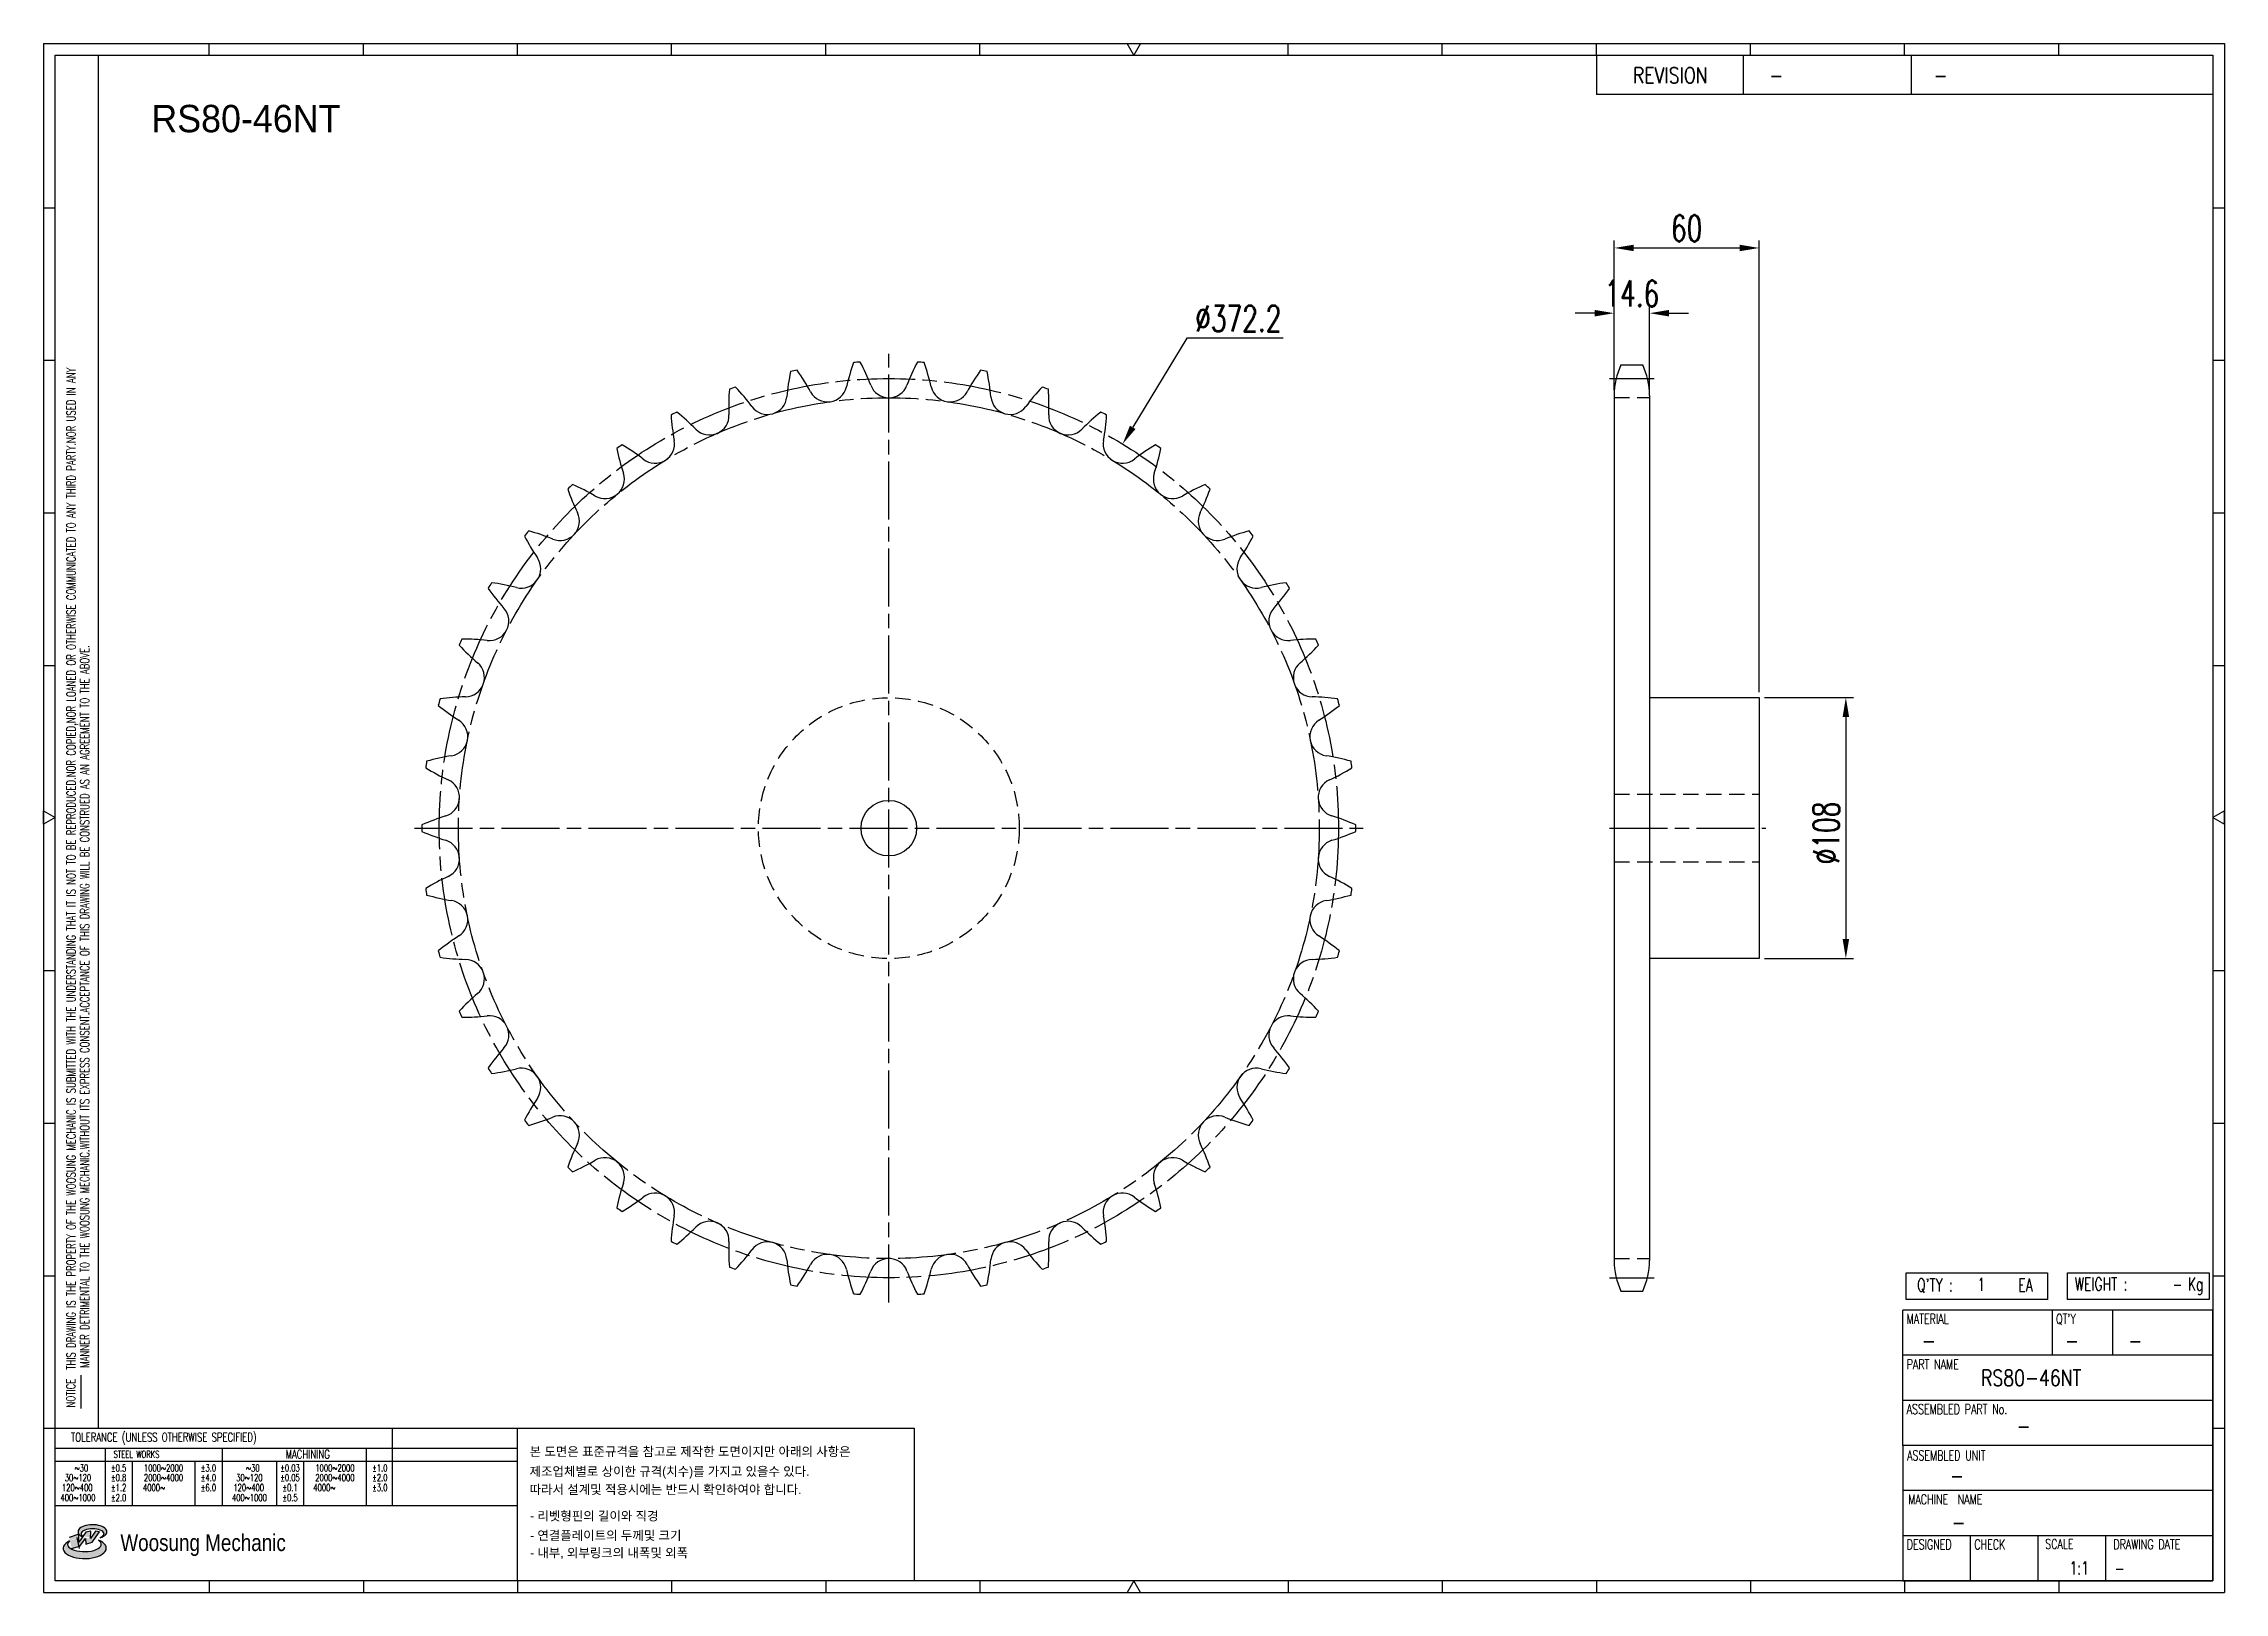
# Model space of a CAD drawing. Header units: millimetres. Extents: x 26815 to 27718, y 34 to 675.
import ezdxf
from ezdxf.enums import TextEntityAlignment as Align

# ---------------------------------------------------------------- set-up
doc = ezdxf.new("R2010")
doc.units = ezdxf.units.MM
for name, pattern in [('AM_ISO08W050', [18, 12, -1.5, 3, -1.5]), ('AM_ISO08W050x2', [9, 6, -0.75, 1.5, -0.75]), ('HIDDEN', [9.525, 6.35, -3.175])]:
    doc.linetypes.add(name, pattern=pattern)
doc.layers.get('Defpoints').update_dxf_attribs({"color": 80})
doc.layers.add('CL2', color=4, linetype='AM_ISO08W050', lineweight=25)
for name, color, linetype in [('HL', 2, 'HIDDEN'), ('LOGO', 7, 'Continuous'), ('S-DIM', 7, 'Continuous'), ('TITLE', 7, 'Continuous')]:
    doc.layers.add(name, color=color, linetype=linetype)
doc.styles.add('HAN', font='ROMANS.shx', dxfattribs={"width": 0.7, "bigfont": 'whgtxt.shx'})
doc.styles.add('HKD_ST2', font='romans.shx', dxfattribs={"width": 0.7, "height": 4, "bigfont": '@extfont2.shx'})
doc.styles.add('HSG', font='SIMPLEX.shx', dxfattribs={"width": 0.7, "bigfont": 'HSG.shx'})
doc.styles.add('MtXpl_', font='Gulim.ttf')
doc.styles.add('SLDTEXTSTYLE4', font='arial.ttf', dxfattribs={"width": 0.8})
doc.dimstyles.new('APP23', dxfattribs={"dimscale": 4.5, "dimtxt": 2.4, "dimasz": 1.8, "dimexe": 0.7, "dimexo": 0.5, "dimgap": 0.6, "dimtad": 1, "dimtoh": 1, "dimdec": 1, "dimrnd": 0.01, "dimzin": 9, "dimdsep": 46, "dimtxsty": 'HSG', "dimcen": 0, "dimclrd": 1, "dimclre": 1, "dimclrt": 256, "dimazin": 2, "dimtp": 1, "dimtm": 1, "dimtfac": 0.5, "dimtdec": 1, "dimtix": 1, "dimtofl": 0, "dimtmove": 0, "dimatfit": 3, "dimfxl": 0, "dimtvp": 1, "dimtolj": 2, "dimlwd": -1, "dimlwe": -1, "dimarcsym": 0})

# ---------------------------------------------------------------- blocks, each defined once
blk = doc.blocks.new('MASTER')
at = {"layer": 'LOGO'}
h = blk.add_hatch(color=10, dxfattribs=at)
h.paths.add_polyline_path([(1.544, 35.177), (1.554, 34.966), (1.779, 35.034), (2.054, 35.422), (1.908, 35.446), (1.728, 35.167), (1.741, 35.439), (1.547, 35.405), (1.292, 35.041), (1.295, 35.33), (0.943, 35.208), (1.03, 34.8), (1.336, 34.885)])
edge = h.paths.add_edge_path()
edge.add_ellipse((1.795, 35.421), major_axis=(-0.53, 0), ratio=0.487785, start_angle=122.36065, end_angle=403.39574)
edge.add_line((1.411, 35.244), (1.419, 35.261))
edge.add_ellipse((1.798, 35.344), major_axis=(-0.423, 0), ratio=0.444396, start_angle=131.58977, end_angle=386.19408, ccw=False)
edge = h.paths.add_edge_path()
edge.add_ellipse((1.512, 34.815), major_axis=(-0.793, 0), ratio=0.480113, start_angle=314.67633, end_angle=590.85213)
edge.add_ellipse((1.501, 34.958), major_axis=(-0.62, 0), ratio=0.43311, start_angle=331.7024, end_angle=574.42495, ccw=False)
at = {"color": 140}
for p, q in [((0, 90.118), (80.15, 90.118)), ((0, 90.118), (0, 33.191)), ((80.15, 90.118), (80.15, 33.191)), ((57.068, 89.693), (57.068, 88.246)), ((62.47, 89.693), (62.47, 88.246)), ((68.635, 89.693), (68.635, 88.246)), ((79.725, 88.246), (57.068, 88.246)), ((68.449, 43.961), (68.449, 44.936)), ((68.449, 44.936), (73.654, 44.936)), ((73.654, 44.936), (73.654, 43.961)), ((74.39, 43.961), (74.39, 44.936)), ((74.39, 44.936), (79.595, 44.936)), ((79.595, 44.936), (79.595, 43.961)), ((68.336, 38.59), (68.336, 43.563)), ((79.725, 43.563), (68.336, 43.563)), ((73.654, 43.961), (68.449, 43.961)), ((73.827, 43.563), (73.827, 41.905)), ((79.595, 43.961), (74.39, 43.961)), ((76.037, 43.563), (76.037, 41.905)), ((79.725, 38.59), (79.725, 43.563)), ((79.725, 41.905), (68.336, 41.905)), ((79.725, 40.248), (68.336, 40.248)), ((68.336, 38.59), (68.336, 33.616)), ((79.725, 38.59), (68.336, 38.59)), ((79.725, 33.616), (79.725, 38.59)), ((79.725, 36.932), (68.336, 36.932)), ((79.725, 35.274), (68.336, 35.274)), ((70.822, 33.616), (70.822, 35.274)), ((73.309, 33.616), (73.309, 35.274)), ((75.796, 33.616), (75.796, 35.274)), ((0, 33.191), (80.15, 33.191)), ((68.336, 33.616), (79.725, 33.616))]:
    blk.add_line(p, q, dxfattribs=at)
for p, q in [((6.089, 89.693), (6.089, 90.118)), ((11.753, 89.693), (11.753, 90.118)), ((17.418, 89.693), (17.418, 90.118)), ((23.082, 89.693), (23.082, 90.118)), ((28.746, 89.693), (28.746, 90.118)), ((34.411, 89.693), (34.411, 90.118)), ((45.739, 89.693), (45.739, 90.118)), ((51.404, 89.693), (51.404, 90.118)), ((57.068, 89.693), (57.068, 90.118)), ((62.732, 89.693), (62.732, 90.118)), ((68.397, 89.693), (68.397, 90.118)), ((74.061, 89.693), (74.061, 90.118)), ((0, 84.085), (0.425, 84.085)), ((79.725, 84.085), (80.15, 84.085)), ((0, 78.478), (0.425, 78.478)), ((79.725, 78.478), (80.15, 78.478)), ((0, 72.87), (0.425, 72.87)), ((79.725, 72.87), (80.15, 72.87)), ((0, 67.262), (0.425, 67.262)), ((79.725, 67.262), (80.15, 67.262)), ((0, 56.047), (0.425, 56.047)), ((79.725, 56.047), (80.15, 56.047)), ((0, 50.439), (0.425, 50.439)), ((79.725, 50.439), (80.15, 50.439)), ((0, 44.832), (0.425, 44.832)), ((79.725, 44.832), (80.15, 44.832)), ((1.377, 39.947), (1.377, 41.174)), ((0, 39.224), (0.425, 39.224)), ((79.725, 39.224), (80.15, 39.224)), ((6.089, 33.616), (6.089, 33.191)), ((11.753, 33.616), (11.753, 33.191)), ((17.418, 33.616), (17.418, 33.191)), ((23.082, 33.616), (23.082, 33.191)), ((28.746, 33.616), (28.746, 33.191)), ((34.411, 33.616), (34.411, 33.191)), ((45.739, 33.616), (45.739, 33.191)), ((51.404, 33.616), (51.404, 33.191)), ((57.068, 33.616), (57.068, 33.191)), ((62.732, 33.616), (62.732, 33.191)), ((68.397, 33.616), (68.397, 33.191)), ((74.061, 33.616), (74.061, 33.191))]:
    blk.add_line(p, q)
at = {"color": 2}
for p, q in [((2.017, 39.224), (2.017, 89.693)), ((0.425, 39.224), (17.418, 39.224)), ((0.425, 38.487), (17.418, 38.487)), ((2.257, 38.487), (2.257, 36.382)), ((6.557, 38.5), (6.557, 36.382)), ((11.857, 38.487), (11.857, 36.382)), ((12.816, 39.224), (12.816, 36.382)), ((17.418, 33.616), (17.418, 39.224)), ((0.425, 38.012), (17.418, 38.012)), ((3.257, 38.012), (3.257, 36.382)), ((5.557, 38.012), (5.557, 36.382)), ((8.557, 38.012), (8.557, 36.382)), ((9.557, 38.026), (9.557, 36.382)), ((0.425, 36.382), (17.418, 36.382))]:
    blk.add_line(p, q, dxfattribs=at)
for points in [[(40.075, 89.693), (39.83, 90.118), (40.32, 90.118)], [(0.425, 61.679), (0, 61.433), (0, 61.924)], [(79.725, 61.679), (80.15, 61.433), (80.15, 61.924)], [(40.075, 33.616), (39.83, 33.191), (40.32, 33.191)]]:
    blk.add_lwpolyline(points, close=True)
at = {"color": 140}
blk.add_lwpolyline([(0.425, 89.693), (79.725, 89.693), (79.725, 33.616), (0.425, 33.616)], close=True, dxfattribs=at)
at = {"layer": 'LOGO'}
for p, q in [((1.295, 35.33), (0.943, 35.208)), ((1.547, 35.405), (1.292, 35.041)), ((1.292, 35.041), (1.295, 35.33)), ((1.741, 35.439), (1.547, 35.405)), ((1.908, 35.446), (1.728, 35.167)), ((1.728, 35.167), (1.741, 35.439)), ((1.779, 35.034), (2.054, 35.422)), ((2.054, 35.422), (1.908, 35.446)), ((1.03, 34.8), (1.336, 34.885)), ((1.224, 35.208), (1.311, 34.8)), ((1.224, 35.208), (1.224, 35.208)), ((1.336, 34.885), (1.544, 35.177)), ((1.419, 35.261), (1.411, 35.244)), ((1.544, 35.177), (1.554, 34.966)), ((1.554, 34.966), (1.779, 35.034))]:
    blk.add_line(p, q, dxfattribs=at)
for centre, major_axis, ratio, start_param, end_param in [((1.795, 35.421), (-0.53, 0), 0.487785, 2.135596, 7.040584), ((1.798, 35.344), (-0.423, 0), 0.444396, 2.296675, 6.740358), ((1.512, 34.815), (-0.793, 0), 0.480113, 5.492138, 10.312315), ((1.501, 34.958), (-0.62, 0), 0.43311, 5.789299, 10.025607)]:
    blk.add_ellipse(centre, major_axis=major_axis, ratio=ratio, start_param=start_param, end_param=end_param, dxfattribs=at)
for s, height, style, width, p in [('REVISION', 0.5806, 'HAN', 0.8, (58.415, 88.664)), ('-', 0.581, 'HAN', 0.8, (63.426, 88.664)), ('-', 0.581, 'HAN', 0.8, (69.468, 88.664)), ("Q'TY : ", 0.4746, 'HKD_ST2', 0.7, (68.857, 44.253)), ('1', 0.475, 'HKD_ST2', 0.7, (71.071, 44.275)), ('EA', 0.4746, 'HKD_ST2', 0.7, (72.578, 44.253)), ('WEIGHT : ', 0.4746, 'HKD_ST2', 0.7, (74.65, 44.286)), ('Kg', 0.4746, 'HKD_ST2', 0.7, (78.807, 44.286)), ('-', 0.581, 'HAN', 0.8, (69.029, 42.157)), ('-', 0.581, 'HAN', 0.8, (74.289, 42.157)), ('-', 0.581, 'HAN', 0.8, (76.623, 42.157)), ('-', 0.581, 'HAN', 0.8, (72.515, 39.013)), ('-', 0.581, 'HAN', 0.8, (70.067, 37.189)), ('-', 0.581, 'HAN', 0.8, (70.126, 35.48)), ('1:1', 0.4746, 'HKD_ST2', 0.7, (74.458, 33.848)), ('-', 0.475, 'HKD_ST2', 0.7, (76.112, 33.837))]:
    blk.add_text(s, height=height, dxfattribs=dict(style=style, width=width)).set_placement(p)
at = {"color": 6, "style": 'HKD_ST2', "width": 0.7}
for s, p in [(' THIS DRAWING IS THE PROPERTY OF THE WOOSUNG MECHANIC IS SUBMITTED WITH THE UNDERSTANDING THAT IT IS NOT TO BE REPRODUCED.NOR COPIED,NOR LOANED OR OTHERWISE COMMUNICATED TO ANY THIRD PARTY.NOR USED IN ANY', (1.173, 41.217)), ('MANNER DETRIMENTAL TO THE WOOSUNG MECHANIC.WITHOUT ITS EXPRESS CONSENT.ACCEPTANCE OF THIS DRAWING WILL BE CONSTRUED AS AN AGREEMENT TO THE ABOVE.', (1.672, 41.447))]:
    blk.add_text(s, height=0.326266, rotation=90, dxfattribs=at).set_placement(p)
at = {"style": 'HKD_ST2', "width": 0.7}
blk.add_text('-', height=0.475, dxfattribs=at).set_placement((78.613, 44.286), align=Align.RIGHT)
at = {"color": 254, "style": 'HKD_ST2', "width": 0.7}
for s, height, p in [('MATERIAL', 0.3651, (68.474, 43.425)), ("QT'Y", 0.3651, (73.965, 43.425)), ('PART NAME', 0.3651, (68.474, 41.756)), ('ASSEMBLED PART No.', 0.36511, (68.474, 40.109)), ('ASSEMBLED UNIT', 0.36511, (68.49, 38.408)), ('MACHINE  NAME', 0.36511, (68.532, 36.794)), ('DESIGNED', 0.3651, (68.474, 35.136)), ('CHECK', 0.3651, (70.961, 35.136)), ('SCALE', 0.3651, (73.566, 35.153)), ('DRAWING DATE', 0.36511, (76.071, 35.141))]:
    blk.add_text(s, height=height, dxfattribs=at).set_placement(p, align=Align.TOP_LEFT)
at = {"style": 'HKD_ST2', "width": 0.7}
blk.add_text('NOTICE', height=0.3263, rotation=90, dxfattribs=at).set_placement((1.163, 39.988))
blk.add_text('TOLERANCE (UNLESS OTHERWISE SPECIFIED)', height=0.32627, dxfattribs=at).set_placement((4.417, 38.896), align=Align.MIDDLE_CENTER)
at = {"color": 4, "style": 'HKD_ST2', "width": 0.7}
for s, height, p in [('%%12630', 0.261, (1.389, 37.762)), ('1000%%1262000', 0.26101, (4.407, 37.762)), ('%%12630', 0.261, (7.689, 37.762)), ('1000%%1262000', 0.26101, (10.707, 37.762)), ('120%%126400', 0.26101, (1.237, 37.045)), ('30%%126120', 0.261, (1.263, 37.411)), ('4000%%126', 0.261, (4.061, 37.045)), ('2000%%1264000', 0.26101, (4.407, 37.411)), ('120%%126400', 0.26101, (7.537, 37.045)), ('30%%126120', 0.261, (7.563, 37.411)), ('4000%%126', 0.261, (10.321, 37.045)), ('2000%%1264000', 0.26101, (10.707, 37.411)), ('400%%1261000', 0.26101, (1.263, 36.67)), ('400%%1261000', 0.26101, (7.563, 36.67))]:
    blk.add_text(s, height=height, dxfattribs=at).set_placement(p, align=Align.MIDDLE_CENTER)
for s, height, p in [('%%P0.5', 0.261, (2.757, 37.762)), ('STEEL WORKS', 0.26101, (3.416, 38.268)), ('%%P3.0', 0.261, (6.057, 37.762)), ('%%P0.03', 0.261, (9.057, 37.762)), ('MACHINING', 0.3263, (9.707, 38.27)), ('%%P1.0', 0.261, (12.357, 37.762)), ('%%P0.8', 0.261, (2.757, 37.411)), ('%%P1.2', 0.261, (2.757, 37.045)), ('%%P4.0', 0.261, (6.057, 37.411)), ('%%P6.0', 0.261, (6.057, 37.045)), ('%%P0.05', 0.261, (9.057, 37.411)), ('%%P0.1', 0.261, (9.057, 37.045)), ('%%P2.0', 0.261, (12.357, 37.411)), ('%%P3.0', 0.261, (12.357, 37.045)), ('%%P2.0', 0.261, (2.757, 36.67)), ('%%P0.5', 0.261, (9.057, 36.67))]:
    blk.add_text(s, height=height, dxfattribs=at).set_placement(p, align=Align.MIDDLE)
at = {"color": 1, "style": 'SLDTEXTSTYLE4', "width": 0.8}
blk.add_text('Woosung Mechanic', height=0.61957, dxfattribs=at).set_placement((2.822, 34.711))
blk = doc.blocks.new('*D2')
at = {"layer": 'Defpoints', "color": 0, "transparency": 16777216}
for p in [(27479.81, 563.07), (27465.21, 529), (27479.81, 528.15)]:
    blk.add_point(p, dxfattribs=at)
at = {"layer": 'S-DIM', "color": 1, "transparency": 16777216}
for p, q in [((27457.11, 563.07), (27449.01, 563.07)), ((27465.21, 531.25), (27465.21, 566.22)), ((27479.81, 530.4), (27479.81, 566.22)), ((27487.91, 563.07), (27496.01, 563.07))]:
    blk.add_line(p, q, dxfattribs=at)
for points in [[(27457.11, 564.42), (27457.11, 561.72), (27465.21, 563.07)], [(27487.91, 564.42), (27487.91, 561.72), (27479.81, 563.07)]]:
    blk.add_solid(points, dxfattribs=at)
at = {"layer": 'S-DIM', "transparency": 16777216, "insert": (27472.51, 571.17), "char_height": 10.8, "attachment_point": 5, "style": 'HSG'}
blk.add_mtext('\\A2;14.6', dxfattribs=at)
blk = doc.blocks.new('*D3')
at = {"layer": 'Defpoints', "color": 0, "transparency": 16777216}
for p in [(27525.21, 590.07), (27465.21, 529), (27525.21, 403.95)]:
    blk.add_point(p, dxfattribs=at)
at = {"layer": 'S-DIM', "color": 1, "transparency": 16777216}
for p, q in [((27465.21, 531.25), (27465.21, 593.22)), ((27473.31, 590.07), (27517.11, 590.07)), ((27525.21, 406.2), (27525.21, 593.22))]:
    blk.add_line(p, q, dxfattribs=at)
for points in [[(27473.31, 591.42), (27473.31, 588.72), (27465.21, 590.07)], [(27517.11, 591.42), (27517.11, 588.72), (27525.21, 590.07)]]:
    blk.add_solid(points, dxfattribs=at)
at = {"layer": 'S-DIM', "transparency": 16777216, "insert": (27495.21, 598.17), "char_height": 10.8, "attachment_point": 5, "style": 'HSG'}
blk.add_mtext('\\A2;60', dxfattribs=at)
blk = doc.blocks.new('*D4')
at = {"layer": 'Defpoints', "color": 0, "transparency": 16777216}
for p in [(27261.72, 508.9), (27068.25, 190.93)]:
    blk.add_point(p, dxfattribs=at)
at = {"layer": 'S-DIM', "color": 1, "transparency": 16777216}
for p, q in [((27288.39, 552.72), (27265.93, 515.82)), ((27328.17, 552.72), (27288.39, 552.72))]:
    blk.add_line(p, q, dxfattribs=at)
blk.add_solid([(27264.78, 516.52), (27267.09, 515.11), (27261.72, 508.9)], dxfattribs=at)
at = {"layer": 'S-DIM', "transparency": 16777216, "insert": (27309.63, 560.82), "char_height": 10.8, "attachment_point": 5, "style": 'HSG'}
blk.add_mtext('\\A2;∅372.2', dxfattribs=at)
blk = doc.blocks.new('*D5')
at = {"layer": 'Defpoints', "color": 0, "transparency": 16777216}
for p in [(27525.21, 403.95), (27525.21, 295.95), (27561.09, 295.95)]:
    blk.add_point(p, dxfattribs=at)
at = {"layer": 'S-DIM', "color": 1, "transparency": 16777216}
for p, q in [((27527.46, 403.95), (27564.24, 403.95)), ((27561.09, 395.85), (27561.09, 304.05)), ((27527.46, 295.95), (27564.24, 295.95))]:
    blk.add_line(p, q, dxfattribs=at)
for points in [[(27559.74, 395.85), (27562.44, 395.85), (27561.09, 403.95)], [(27559.74, 304.05), (27562.44, 304.05), (27561.09, 295.95)]]:
    blk.add_solid(points, dxfattribs=at)
at = {"layer": 'S-DIM', "transparency": 16777216, "insert": (27552.99, 347.91), "char_height": 10.8, "attachment_point": 5, "rotation": 90, "style": 'HSG'}
blk.add_mtext('\\A2;%%c108', dxfattribs=at)

msp = doc.modelspace()

# ---------------------------------------------------------------- linework, layer by layer
for p, q in [((27468.01, 541.7), (27477.01, 541.7)), ((27465.21, 529), (27465.21, 170.9)), ((27479.81, 529), (27479.81, 170.9)), ((27479.81, 403.95), (27525.21, 403.95)), ((27525.21, 403.95), (27525.21, 295.95)), ((27525.21, 295.95), (27479.81, 295.95)), ((27468.01, 158.2), (27477.01, 158.2))]:
    msp.add_line(p, q)
at = {"color": 140}
msp.add_lwpolyline([(27011.3, 101.51), (27175.49, 101.51), (27175.49, 38.36), (27011.3, 38.36)], close=True, dxfattribs=at)
msp.add_circle((27164.99, 349.91), 11.5)
for centre, radius, start, end in [((27236.51, 511.72), 91.47, 160.23624, 166.84783), ((27164.99, 349.91), 193.29, 93.50783, 94.31826), ((27072.09, 500.47), 91.47, 20.97826, 27.58984), ((27257.88, 500.47), 91.47, 152.41016, 159.02174), ((27164.99, 349.91), 193.29, 85.68174, 86.49217), ((27093.46, 511.72), 91.47, 13.15217, 19.76376), ((27495.41, 529), 30.2, 155.13196, 180), ((27449.61, 529), 30.2, 0, 24.86804), ((27213.82, 519.95), 91.47, 168.06233, 174.67391), ((27164.99, 349.91), 193.29, 101.33391, 102.14435), ((27052.46, 486.42), 91.47, 28.80435, 35.41593), ((27164.99, 536.09), 8.02, 200.97826, 339.02174), ((27277.52, 486.42), 91.47, 144.58407, 151.19565), ((27164.99, 349.91), 193.29, 77.85565, 78.66609), ((27116.16, 519.95), 91.47, 5.32609, 11.93767), ((27190.21, 525.02), 91.47, 175.88842, 182.5), ((27164.99, 349.91), 193.29, 109.16, 109.97043), ((27034.92, 469.83), 91.47, 36.63043, 43.24202), ((27114.76, 529.19), 8.02, 216.63043, 354.67391), ((27139.64, 534.36), 8.02, 208.80435, 346.84783), ((27190.34, 534.36), 8.02, 193.15217, 331.19565), ((27215.22, 529.19), 8.02, 185.32609, 323.36957), ((27295.06, 469.83), 91.47, 136.75798, 143.36957), ((27164.99, 349.91), 193.29, 70.02957, 70.84), ((27139.77, 525.02), 91.47, 357.5, 4.11158), ((27164.99, 349.91), 193.29, 116.98609, 117.79652), ((27166.13, 526.82), 91.47, 183.71451, 190.32609), ((27019.8, 451), 91.47, 44.45652, 51.0681), ((27090.81, 520.68), 8.02, 224.45652, 2.5), ((27239.16, 520.68), 8.02, 177.5, 315.54348), ((27310.18, 451), 91.47, 128.9319, 135.54348), ((27164.99, 349.91), 193.29, 62.20348, 63.01391), ((27163.85, 526.82), 91.47, 349.67391, 356.28549), ((27164.99, 349.91), 193.29, 124.81217, 125.62261), ((27142.03, 525.33), 91.47, 191.54059, 198.15217), ((27007.39, 430.29), 91.47, 52.28261, 58.89419), ((27068.25, 508.99), 8.02, 232.28261, 10.32609), ((27261.72, 508.99), 8.02, 169.67391, 307.71739), ((27322.59, 430.29), 91.47, 121.10581, 127.71739), ((27187.95, 525.33), 91.47, 341.84783, 348.45941), ((27164.99, 349.91), 193.29, 54.37739, 55.18783), ((27047.49, 494.33), 8.02, 240.1087, 18.15217), ((27282.48, 494.33), 8.02, 161.84783, 299.8913), ((27164.99, 349.91), 193.29, 132.63826, 133.4487), ((27118.36, 520.57), 91.47, 199.36668, 205.97826), ((26997.91, 408.08), 91.47, 60.1087, 66.72028), ((27332.06, 408.08), 91.47, 113.27972, 119.8913), ((27211.62, 520.57), 91.47, 334.02174, 340.63332), ((27164.99, 349.91), 193.29, 46.5513, 47.36174), ((27028.92, 476.99), 8.02, 247.93478, 25.97826), ((27301.06, 476.99), 8.02, 154.02174, 292.06522), ((27164.99, 349.91), 193.29, 140.46435, 141.27478), ((27095.55, 512.63), 91.47, 207.19277, 213.80435), ((26991.55, 384.79), 91.47, 67.93478, 74.54636), ((27338.43, 384.79), 91.47, 105.45364, 112.06522), ((27234.42, 512.63), 91.47, 326.19565, 332.80723), ((27164.99, 349.91), 193.29, 38.72522, 39.53565), ((27012.88, 457.28), 8.02, 255.76087, 33.80435), ((27317.09, 457.28), 8.02, 146.19565, 284.23913), ((27164.99, 349.91), 193.29, 148.29043, 149.10087), ((26988.41, 360.85), 91.47, 75.76087, 82.37245), ((27341.56, 360.85), 91.47, 97.62755, 104.23913), ((27164.99, 349.91), 193.29, 30.89913, 31.70957), ((27074.04, 501.66), 91.47, 215.01885, 221.63043), ((27255.93, 501.66), 91.47, 318.36957, 324.98115), ((26999.68, 435.57), 8.02, 263.58696, 41.63043), ((27330.29, 435.57), 8.02, 138.36957, 276.41304), ((27164.99, 349.91), 193.29, 156.11652, 156.92696), ((27054.23, 487.86), 91.47, 222.84494, 229.45652), ((26988.57, 336.7), 91.47, 83.58696, 90.19854), ((27341.41, 336.7), 91.47, 89.80146, 96.41304), ((27275.75, 487.86), 91.47, 310.54348, 317.15506), ((27164.99, 349.91), 193.29, 23.07304, 23.88348), ((26989.56, 412.26), 8.02, 271.41304, 49.45652), ((27340.42, 412.26), 8.02, 130.54348, 268.58696), ((27164.99, 349.91), 193.29, 163.94261, 164.75304), ((27036.47, 471.5), 91.47, 230.67103, 237.28261), ((26992.01, 312.8), 91.47, 91.41304, 98.02462), ((27337.97, 312.8), 91.47, 81.97538, 88.58696), ((27293.5, 471.5), 91.47, 302.71739, 309.32897), ((27164.99, 349.91), 193.29, 15.24696, 16.05739), ((26982.7, 387.79), 8.02, 279.23913, 57.28261), ((27347.27, 387.79), 8.02, 122.71739, 260.76087), ((26998.67, 289.59), 91.47, 99.23913, 105.85071), ((27331.3, 289.59), 91.47, 74.14929, 80.76087), ((27164.99, 349.91), 193.29, 171.7687, 172.57913), ((27021.12, 452.86), 91.47, 238.49711, 245.1087), ((27308.86, 452.86), 91.47, 294.8913, 301.50289), ((27164.99, 349.91), 193.29, 7.42087, 8.2313), ((26979.24, 362.62), 8.02, 287.06522, 65.1087), ((27350.73, 362.62), 8.02, 114.8913, 252.93478), ((27008.44, 267.51), 91.47, 107.06522, 113.6768), ((27321.54, 267.51), 91.47, 66.3232, 72.93478), ((27164.99, 349.91), 193.29, 179.59478, 180.40522), ((27008.44, 432.31), 91.47, 246.3232, 252.93478), ((26979.24, 337.21), 8.02, 294.8913, 72.93478), ((27350.73, 337.21), 8.02, 107.06522, 245.1087), ((27321.54, 432.31), 91.47, 287.06522, 293.6768), ((27164.99, 349.91), 193.29, 359.59478, 0.40522), ((27021.12, 246.96), 91.47, 114.8913, 121.50289), ((27164.99, 349.91), 193.29, 187.42087, 188.2313), ((27308.86, 246.96), 91.47, 58.49711, 65.1087), ((27164.99, 349.91), 193.29, 351.7687, 352.57913), ((26998.67, 410.23), 91.47, 254.14929, 260.76087), ((26982.7, 312.03), 8.02, 302.71739, 80.76087), ((27347.27, 312.03), 8.02, 99.23913, 237.28261), ((27331.3, 410.23), 91.47, 279.23913, 285.85071), ((27036.47, 228.33), 91.47, 122.71739, 129.32897), ((27164.99, 349.91), 193.29, 195.24696, 196.05739), ((27293.5, 228.33), 91.47, 50.67103, 57.28261), ((27164.99, 349.91), 193.29, 343.94261, 344.75304), ((26992.01, 387.02), 91.47, 261.97538, 268.58696), ((26989.56, 287.56), 8.02, 310.54348, 88.58696), ((27340.42, 287.56), 8.02, 91.41304, 229.45652), ((27337.97, 387.02), 91.47, 271.41304, 278.02462), ((27054.23, 211.96), 91.47, 130.54348, 137.15506), ((27275.75, 211.96), 91.47, 42.84494, 49.45652), ((27164.99, 349.91), 193.29, 203.07304, 203.88348), ((26988.57, 363.12), 91.47, 269.80146, 276.41304), ((26999.68, 264.26), 8.02, 318.36957, 96.41304), ((27330.29, 264.26), 8.02, 83.58696, 221.63043), ((27341.41, 363.12), 91.47, 263.58696, 270.19854), ((27164.99, 349.91), 193.29, 336.11652, 336.92696), ((27074.04, 198.16), 91.47, 138.36957, 144.98115), ((27255.93, 198.16), 91.47, 35.01885, 41.63043), ((27164.99, 349.91), 193.29, 210.89913, 211.70957), ((26988.41, 338.98), 91.47, 277.62755, 284.23913), ((27012.88, 242.55), 8.02, 326.19565, 104.23913), ((27317.09, 242.55), 8.02, 75.76087, 213.80435), ((27341.56, 338.98), 91.47, 255.76087, 262.37245), ((27164.99, 349.91), 193.29, 328.29043, 329.10087), ((27095.55, 187.19), 91.47, 146.19565, 152.80723), ((27234.42, 187.19), 91.47, 27.19277, 33.80435), ((27164.99, 349.91), 193.29, 218.72522, 219.53565), ((26991.55, 315.04), 91.47, 285.45364, 292.06522), ((27028.92, 222.83), 8.02, 334.02174, 112.06522), ((27301.06, 222.83), 8.02, 67.93478, 205.97826), ((27338.43, 315.04), 91.47, 247.93478, 254.54636), ((27164.99, 349.91), 193.29, 320.46435, 321.27478), ((27118.36, 179.26), 91.47, 154.02174, 160.63332), ((27211.62, 179.26), 91.47, 19.36668, 25.97826), ((27164.99, 349.91), 193.29, 226.5513, 227.36174), ((26997.91, 291.74), 91.47, 293.27972, 299.8913), ((27047.49, 205.49), 8.02, 341.84783, 119.8913), ((27282.48, 205.49), 8.02, 60.1087, 198.15217), ((27332.06, 291.74), 91.47, 240.1087, 246.72028), ((27164.99, 349.91), 193.29, 312.63826, 313.4487), ((27142.03, 174.5), 91.47, 161.84783, 168.45941), ((27068.25, 190.84), 8.02, 349.67391, 127.71739), ((27261.72, 190.84), 8.02, 52.28261, 190.32609), ((27187.95, 174.5), 91.47, 11.54059, 18.15217), ((27164.99, 349.91), 193.29, 234.37739, 235.18783), ((27007.39, 269.53), 91.47, 301.10581, 307.71739), ((27322.59, 269.53), 91.47, 232.28261, 238.89419), ((27164.99, 349.91), 193.29, 304.81217, 305.62261), ((27166.13, 173), 91.47, 169.67391, 176.28549), ((27019.8, 248.82), 91.47, 308.9319, 315.54348), ((27090.81, 179.15), 8.02, 357.5, 135.54348), ((27239.16, 179.15), 8.02, 44.45652, 182.5), ((27310.18, 248.82), 91.47, 224.45652, 231.0681), ((27163.85, 173), 91.47, 3.71451, 10.32609), ((27164.99, 349.91), 193.29, 242.20348, 243.01391), ((27190.21, 174.81), 91.47, 177.5, 184.11158), ((27034.92, 230), 91.47, 316.75798, 323.36957), ((27114.76, 170.64), 8.02, 5.32609, 143.36957), ((27139.64, 165.47), 8.02, 13.15217, 151.19565), ((27164.99, 163.73), 8.02, 20.97826, 159.02174), ((27190.34, 165.47), 8.02, 28.80435, 166.84783), ((27215.22, 170.64), 8.02, 36.63043, 174.67391), ((27295.06, 230), 91.47, 216.63043, 223.24202), ((27139.77, 174.81), 91.47, 355.88842, 2.5), ((27164.99, 349.91), 193.29, 296.98609, 297.79652), ((27164.99, 349.91), 193.29, 250.02957, 250.84), ((27213.82, 179.87), 91.47, 185.32609, 191.93767), ((27052.46, 213.4), 91.47, 324.58407, 331.19565), ((27236.51, 188.1), 91.47, 193.15217, 199.76376), ((27072.09, 199.35), 91.47, 332.41016, 339.02174), ((27257.88, 199.35), 91.47, 200.97826, 207.58984), ((27093.46, 188.1), 91.47, 340.23624, 346.84783), ((27277.52, 213.4), 91.47, 208.80435, 215.41593), ((27116.16, 179.87), 91.47, 348.06233, 354.67391), ((27164.99, 349.91), 193.29, 289.16, 289.97043), ((27495.41, 170.9), 30.2, 180, 204.86804), ((27449.61, 170.9), 30.2, 335.13196, 0), ((27164.99, 349.91), 193.29, 257.85565, 258.66609), ((27164.99, 349.91), 193.29, 265.68174, 266.49217), ((27164.99, 349.91), 193.29, 273.50783, 274.31826), ((27164.99, 349.91), 193.29, 281.33391, 282.14435)]:
    msp.add_arc(centre, radius, start, end)
at = {"layer": 'CL2', "linetype": 'AM_ISO08W050x2', "ltscale": 4}
for p, q in [((27164.99, 153.62), (27164.99, 546.2)), ((27463.27, 536.09), (27481.76, 536.09)), ((26968.7, 349.91), (27361.28, 349.91)), ((27463.27, 349.95), (27528.02, 349.95)), ((27463.27, 163.81), (27481.76, 163.81))]:
    msp.add_line(p, q, dxfattribs=at)
for radius in [186.1, 178.16]:
    msp.add_circle((27164.99, 349.91), radius, dxfattribs=at)
at = {"layer": 'HL', "linetype": 'HIDDEN'}
for p, q in [((27465.21, 528.15), (27479.81, 528.15)), ((27465.21, 363.95), (27525.21, 363.95)), ((27465.21, 335.95), (27525.21, 335.95)), ((27465.21, 171.75), (27479.81, 171.75))]:
    msp.add_line(p, q, dxfattribs=at)
msp.add_circle((27164.99, 349.91), 54, dxfattribs=at)

# ---------------------------------------------------------------- block references
at = {"color": 140, "xscale": 11.26142068501861, "yscale": 11.26142068501861, "zscale": 11.26142068501861}
msp.add_blockref('MASTER', (26815.15, -340.21), dxfattribs=at)

# ---------------------------------------------------------------- texts
at = {"style": 'HAN', "width": 0.8}
msp.add_text('RS80-46NT', height=6.538, dxfattribs=at).set_placement((27617.05, 119.1))
at = {"color": 140, "style": 'MtXpl_'}
for s, p in [('본 도면은 표준규격을 참고로 제작한 도면이지만 아래의 사항은', (27016.3, 90)), ('제조업체별로 상이한 규격(치수)를 가지고 있을수 있다.', (27016.3, 81.79)), ('따라서 설계및 적용시에는 반드시 확인하여야 합니다.', (27016.3, 74.29)), ('- 리벳형핀의 길이와 직경', (27016.5, 63.33)), ('- 연결플레이트의 두께및 크기', (27016.5, 55.29)), ('- 내부, 외부링크의 내폭및 외폭', (27016.5, 48.07))]:
    msp.add_text(s, height=3.7776, dxfattribs=at).set_placement(p)
at = {"layer": 'TITLE', "color": 254, "style": 'MtXpl_'}
msp.add_text('RS80-46NT', height=11.333, dxfattribs=at).set_placement((26859.75, 637.96))

# ---------------------------------------------------------------- dimensions: what is measured, and where the dimension line sits
at = {"layer": 'S-DIM'}
dim = msp.add_linear_dim(base=(27525.21, 590.07), p1=(27465.21, 529), p2=(27525.21, 403.95), dimstyle='APP23', dxfattribs=at)
dim.commit()
dim.dimension.update_dxf_attribs({"geometry": '*D3', "text_midpoint": (27495.21, 598.17)})
dim = msp.add_linear_dim(base=(27479.81, 563.07), p1=(27465.21, 529), p2=(27479.81, 528.15), dimstyle='APP23', dxfattribs=at)
dim.commit()
dim.dimension.update_dxf_attribs({"geometry": '*D2', "text_midpoint": (27472.51, 563.07), "dimtype": 128})
dim = msp.add_diameter_dim_2p(p1=(27068.25, 190.93), p2=(27261.72, 508.9), dimstyle='APP23', dxfattribs=at)
dim.commit()
dim.dimension.update_dxf_attribs({"geometry": '*D4', "text_midpoint": (27309.63, 552.72), "dimtype": 131})
dim = msp.add_linear_dim(base=(27561.09, 295.95), p1=(27525.21, 403.95), p2=(27525.21, 295.95), angle=90, text='%%c<>', dimstyle='APP23', dxfattribs=at)
dim.commit()
dim.dimension.update_dxf_attribs({"geometry": '*D5', "text_midpoint": (27561.09, 347.91), "dimtype": 128})

doc.saveas('drawing.dxf')
